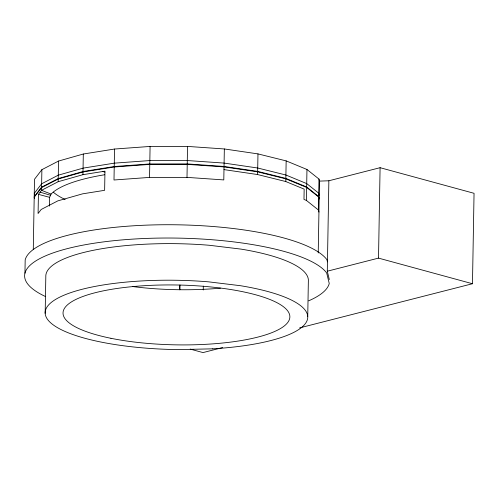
<?xml version="1.0" encoding="UTF-8"?>
<svg xmlns="http://www.w3.org/2000/svg" width="499" height="499" viewBox="0 0 499 499"><rect width="100%" height="100%" fill="white"/><g stroke="black" fill="none" stroke-linecap="round" stroke-linejoin="round"><path stroke-width="0.75" d="M24.95 273.19L25.181 259.898A152.507 40.244 1 0 1 167.552 224.731A152.507 40.244 1 0 1 326.92 259.68L327.45 261.863M33.283 249.544L34.512 179.253L41.885 169.666L58.526 161.058L83.308 154.016L114.533 149.033L150.087 146.438L187.537 146.413L224.338 148.958L257.971 153.898L286.152 160.89L306.96 169.473L318.98 179.054L319.479 181.112L318.225 252.943M38.423 194.354L38.086 213.516L41.186 209.48L57.828 200.872L82.609 193.837L104.634 190.319L104.965 171.163L82.946 174.675L58.165 181.711L41.523 190.319L38.423 194.354L49.626 197.33L49.476 206.093M41.885 169.666L41.523 190.319L51.079 194.074A131.318 34.649 1 0 1 104.671 174.75M45.172 313.297L45.814 276.72A131.318 34.649 1 0 1 209.224 245.265L241.079 249.12A131.318 34.649 1 0 1 308.376 279.97L307.74 316.553M58.165 181.711L58.526 161.058M82.946 174.675L83.308 154.016M114.533 149.033L113.997 179.996L149.55 177.407L187 177.376L223.795 179.921L224.338 148.958M149.55 177.407L150.087 146.438M179.415 289.813L179.497 285.172M179.964 289.694L180.045 285.054M187 177.376L187.537 146.413M203.243 289.988L203.311 286.12M318.936 212.075L318.437 210.017L306.423 200.436L303.978 199.432L304.159 189.121L285.796 181.549L257.609 174.55L257.971 153.898M285.796 181.549L286.152 160.89M306.423 200.436L306.96 169.473M318.437 210.017L318.98 179.054M329.309 279.546L327.288 271.207L328.866 180.775L380.088 167.689L474.05 193.306L472.472 283.731L299.618 327.899M327.288 271.207L378.51 258.114L380.088 167.689M49.626 197.33L51.079 194.074M222.629 347.572L203.006 352.587L190.225 349.1M319.479 181.112L328.866 180.775M223.976 169.61L257.609 174.55M102.775 171.513L104.852 172.074M378.51 258.114L472.472 283.731M40.101 192.171L50.542 195.271M319.229 195.234L318.73 193.175L306.717 183.595L285.908 175.012L257.727 168.013L224.088 163.079L187.293 160.535L149.843 160.559L114.29 163.154L83.059 168.138L58.277 175.174L41.635 183.782L34.269 193.375L34.612 194.797M319.173 198.608L318.674 196.55L306.654 186.975L285.846 178.393L257.665 171.394L224.032 166.454L187.231 163.909L149.781 163.94L114.227 166.535L83.002 171.519L58.221 178.555L41.579 187.162L34.206 196.756L34.55 198.172M319.167 199.07L318.668 197.011L306.648 187.437L285.84 178.854L257.659 171.856L224.02 166.916L187.225 164.377L149.775 164.402L114.221 166.997L82.99 171.98L58.208 179.016L41.567 187.624L34.2 197.217L34.543 198.633M220.446 288.16A113.416 29.928 1 0 1 132.46 286.52M308.644 300.835A152.507 40.244 1 0 0 329.24 283.501L326.689 272.972A152.507 40.244 1 0 0 123.44 239.801A152.507 40.244 1 0 0 45.078 296.344M65.182 199.519A131.318 34.649 1 0 1 53.356 192.209M212.287 348.845L178.374 349.606A131.318 34.649 1 0 1 46.045 308.787A131.318 34.649 1 0 1 208.582 281.841L240.437 285.702A131.318 34.649 1 0 1 306.866 321.063A131.318 34.649 1 0 1 212.287 348.845M110.946 338.297A113.416 29.928 1 0 0 289.376 319.516A113.416 29.928 1 0 0 129.041 286.962A113.416 29.928 1 0 0 110.946 338.297"/></g></svg>
